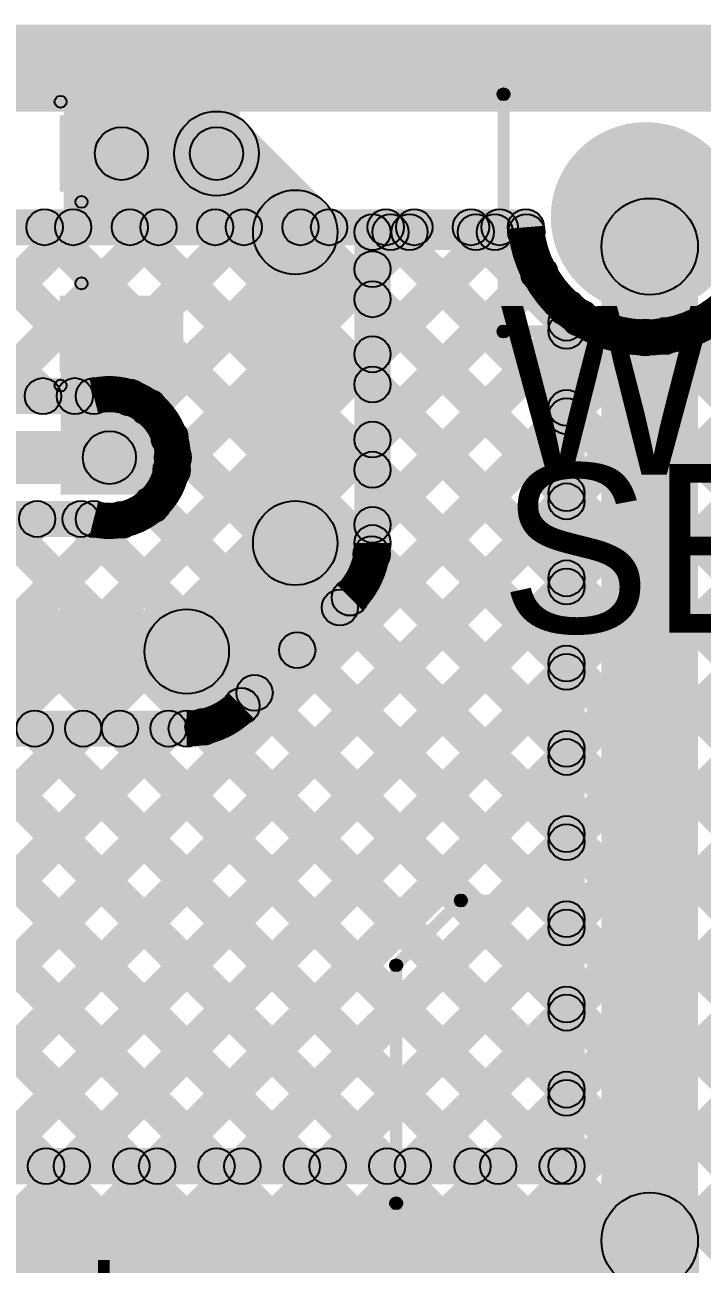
# Model space of a CAD drawing. Header units: millimetres. Extents: x 0 to 210, y 0 to 213.
# Drawn here: x 0.302 to 0.583, y 2.771 to 3.285 of the extents above; entities that cross this region are included whole.
import ezdxf

# ---------------------------------------------------------------- set-up
doc = ezdxf.new("R2010")
doc.units = ezdxf.units.MM
doc.header["$MEASUREMENT"] = 0
for name, color, linetype in [('BottomLayer', 5, 'Continuous'), ('BottomSolder', 6, 'Continuous'), ('PadHoleLayer', 156, 'Continuous'), ('TopLayer', 1, 'Continuous'), ('TopOverlay', 2, 'Continuous'), ('TopPaste', 8, 'Continuous'), ('TopSolder', 216, 'Continuous'), ('ViaHoleLayer', 16, 'Continuous')]:
    doc.layers.add(name, color=color, linetype=linetype)

# ---------------------------------------------------------------- blocks, each defined once
blk = doc.blocks.new('HDR_F_1X4_19')
at = {"layer": 'BottomLayer'}
blk.add_hatch(color=5, dxfattribs=at).paths.add_polyline_path([(-0.03643, 0.03343), (0.03443, 0.03343), (0.03443, -0.03743), (-0.03643, -0.03743)])
h = blk.add_hatch(color=5, dxfattribs=at)
edge = h.paths.add_edge_path()
edge.add_arc((0.099, -0.002), 0.03543, 0, 360)
h = blk.add_hatch(color=5, dxfattribs=at)
edge = h.paths.add_edge_path()
edge.add_arc((0.199, -0.002), 0.03543, 0, 360)
h = blk.add_hatch(color=5, dxfattribs=at)
edge = h.paths.add_edge_path()
edge.add_arc((0.299, -0.002), 0.03543, 0, 360)
at = {"layer": 'BottomSolder'}
blk.add_hatch(color=6, dxfattribs=at).paths.add_polyline_path([(-0.04043, 0.03743), (0.03843, 0.03743), (0.03843, -0.04143), (-0.04043, -0.04143)])
h = blk.add_hatch(color=6, dxfattribs=at)
edge = h.paths.add_edge_path()
edge.add_arc((0.099, -0.002), 0.03943, 0, 360)
h = blk.add_hatch(color=6, dxfattribs=at)
edge = h.paths.add_edge_path()
edge.add_arc((0.199, -0.002), 0.03943, 0, 360)
h = blk.add_hatch(color=6, dxfattribs=at)
edge = h.paths.add_edge_path()
edge.add_arc((0.299, -0.002), 0.03943, 0, 360)
at = {"layer": 'PadHoleLayer'}
h = blk.add_hatch(color=156, dxfattribs=at)
edge = h.paths.add_edge_path()
edge.add_arc((-0.001, -0.002), 0.01772, 0, 360)
h = blk.add_hatch(color=156, dxfattribs=at)
edge = h.paths.add_edge_path()
edge.add_arc((0.099, -0.002), 0.01772, 0, 360)
h = blk.add_hatch(color=156, dxfattribs=at)
edge = h.paths.add_edge_path()
edge.add_arc((0.199, -0.002), 0.01772, 0, 360)
h = blk.add_hatch(color=156, dxfattribs=at)
edge = h.paths.add_edge_path()
edge.add_arc((0.299, -0.002), 0.01772, 0, 360)
at = {"layer": 'TopLayer'}
blk.add_hatch(color=1, dxfattribs=at).paths.add_polyline_path([(-0.03643, 0.03343), (0.03443, 0.03343), (0.03443, -0.03743), (-0.03643, -0.03743)])
h = blk.add_hatch(color=1, dxfattribs=at)
edge = h.paths.add_edge_path()
edge.add_arc((0.099, -0.002), 0.03543, 0, 360)
h = blk.add_hatch(color=1, dxfattribs=at)
edge = h.paths.add_edge_path()
edge.add_arc((0.199, -0.002), 0.03543, 0, 360)
h = blk.add_hatch(color=1, dxfattribs=at)
edge = h.paths.add_edge_path()
edge.add_arc((0.299, -0.002), 0.03543, 0, 360)
at = {"layer": 'TopOverlay'}
h = blk.add_hatch(color=2, dxfattribs=at)
edge = h.paths.add_edge_path()
edge.add_arc((-0.06, 0.04543), 0.0025, 0, 360)
h = blk.add_hatch(color=2, dxfattribs=at)
edge = h.paths.add_edge_path()
edge.add_arc((-0.06, 0.04543), 0.0025, 0, 360)
for points in [[(0.358, 0.04793), (0.358, 0.04293), (-0.06, 0.04293), (-0.06, 0.04793)], [(-0.0625, 0.04543), (-0.0575, 0.04543), (-0.0575, -0.053), (-0.0625, -0.053)], [(0.3555, 0.04543), (0.3605, 0.04543), (0.3605, -0.053), (0.3555, -0.053)], [(0.358, -0.0505), (0.358, -0.0555), (-0.06, -0.0555), (-0.06, -0.0505)]]:
    blk.add_hatch(color=2, dxfattribs=at).paths.add_polyline_path(points)
h = blk.add_hatch(color=2, dxfattribs=at)
edge = h.paths.add_edge_path()
edge.add_arc((0.358, 0.04543), 0.0025, 0, 360)
h = blk.add_hatch(color=2, dxfattribs=at)
edge = h.paths.add_edge_path()
edge.add_arc((0.358, 0.04543), 0.0025, 0, 360)
h = blk.add_hatch(color=2, dxfattribs=at)
edge = h.paths.add_edge_path()
edge.add_arc((-0.06, -0.053), 0.0025, 0, 360)
h = blk.add_hatch(color=2, dxfattribs=at)
edge = h.paths.add_edge_path()
edge.add_arc((-0.06, -0.053), 0.0025, 0, 360)
h = blk.add_hatch(color=2, dxfattribs=at)
edge = h.paths.add_edge_path()
edge.add_arc((0.358, -0.053), 0.0025, 0, 360)
h = blk.add_hatch(color=2, dxfattribs=at)
edge = h.paths.add_edge_path()
edge.add_arc((0.358, -0.053), 0.0025, 0, 360)
at = {"layer": 'TopSolder'}
blk.add_hatch(color=216, dxfattribs=at).paths.add_polyline_path([(-0.04043, 0.03743), (0.03843, 0.03743), (0.03843, -0.04143), (-0.04043, -0.04143)])
h = blk.add_hatch(color=216, dxfattribs=at)
edge = h.paths.add_edge_path()
edge.add_arc((0.099, -0.002), 0.03943, 0, 360)
h = blk.add_hatch(color=216, dxfattribs=at)
edge = h.paths.add_edge_path()
edge.add_arc((0.199, -0.002), 0.03943, 0, 360)
h = blk.add_hatch(color=216, dxfattribs=at)
edge = h.paths.add_edge_path()
edge.add_arc((0.299, -0.002), 0.03943, 0, 360)
at = {"layer": 'TopOverlay'}
for centre in [(-0.06, 0.04543), (-0.06, 0.04543), (0.358, 0.04543), (0.358, 0.04543), (-0.06, -0.053), (-0.06, -0.053), (0.358, -0.053), (0.358, -0.053)]:
    blk.add_circle(centre, 0.0025, dxfattribs=at)
blk = doc.blocks.new('74437368033_66')
at = {"layer": 'TopLayer'}
blk.add_hatch(color=1, dxfattribs=at).paths.add_polyline_path([(0.1063, 0.0689), (0.26772, 0.0689), (0.26772, -0.0689), (0.1063, -0.0689)])
at = {"layer": 'TopOverlay'}
h = blk.add_hatch(color=2, dxfattribs=at)
edge = h.paths.add_edge_path()
edge.add_arc((0.20354, -0.07709), 0.0025, 0, 360)
for points in [[(0.20104, -0.07709), (0.20604, -0.07709), (0.20604, -0.17583), (0.20104, -0.17583)], [(0.20178, -0.17406), (0.20531, -0.17759), (0.17846, -0.20444), (0.17493, -0.20091)], [(0.17669, -0.20018), (0.17669, -0.20518), (-0.17669, -0.20518), (-0.17669, -0.20018)]]:
    blk.add_hatch(color=2, dxfattribs=at).paths.add_polyline_path(points)
h = blk.add_hatch(color=2, dxfattribs=at)
edge = h.paths.add_edge_path()
edge.add_arc((0.20354, -0.17583), 0.0025, 0, 360)
h = blk.add_hatch(color=2, dxfattribs=at)
edge = h.paths.add_edge_path()
edge.add_arc((0.20354, -0.17583), 0.0025, 0, 360)
h = blk.add_hatch(color=2, dxfattribs=at)
edge = h.paths.add_edge_path()
edge.add_arc((0.17669, -0.20268), 0.0025, 0, 360)
h = blk.add_hatch(color=2, dxfattribs=at)
edge = h.paths.add_edge_path()
edge.add_arc((0.17669, -0.20268), 0.0025, 0, 360)
at = {"layer": 'TopPaste'}
blk.add_hatch(color=8, dxfattribs=at).paths.add_polyline_path([(0.1063, 0.0689), (0.26772, 0.0689), (0.26772, -0.0689), (0.1063, -0.0689)])
at = {"layer": 'TopSolder'}
blk.add_hatch(color=216, dxfattribs=at).paths.add_polyline_path([(0.1023, 0.0729), (0.27172, 0.0729), (0.27172, -0.0729), (0.1023, -0.0729)])
at = {"layer": 'TopOverlay'}
for centre in [(0.20354, -0.07709), (0.20354, -0.17583), (0.20354, -0.17583), (0.17669, -0.20268), (0.17669, -0.20268)]:
    blk.add_circle(centre, 0.0025, dxfattribs=at)
blk = doc.blocks.new('SOT_23_5_99')
at = {"layer": 'TopLayer'}
for points in [[(0.02953, 0.04921), (0.07283, 0.04921), (0.07283, 0.02559), (0.02953, 0.02559)], [(0.02953, -0.02559), (0.07283, -0.02559), (0.07283, -0.04921), (0.02953, -0.04921)]]:
    blk.add_hatch(color=1, dxfattribs=at).paths.add_polyline_path(points)
at = {"layer": 'TopOverlay'}
for points in [[(-0.02945, 0.0564), (-0.02945, 0.0614), (0.02598, 0.0614), (0.02598, 0.0564)], [(0.03715, -0.01646), (0.03215, -0.01646), (0.03215, 0.01732), (0.03715, 0.01732)], [(-0.02945, -0.0614), (-0.02945, -0.0564), (0.02598, -0.0564), (0.02598, -0.0614)]]:
    blk.add_hatch(color=2, dxfattribs=at).paths.add_polyline_path(points)
h = blk.add_hatch(color=2, dxfattribs=at)
edge = h.paths.add_edge_path()
edge.add_arc((0.02598, 0.0589), 0.0025, 0, 360)
h = blk.add_hatch(color=2, dxfattribs=at)
edge = h.paths.add_edge_path()
edge.add_arc((0.03465, 0.01732), 0.0025, 0, 360)
h = blk.add_hatch(color=2, dxfattribs=at)
edge = h.paths.add_edge_path()
edge.add_arc((0.03465, -0.01646), 0.0025, 0, 360)
h = blk.add_hatch(color=2, dxfattribs=at)
edge = h.paths.add_edge_path()
edge.add_arc((0.02598, -0.0589), 0.0025, 0, 360)
at = {"layer": 'TopPaste'}
for points in [[(0.02953, 0.04921), (0.07283, 0.04921), (0.07283, 0.02559), (0.02953, 0.02559)], [(0.02953, -0.02559), (0.07283, -0.02559), (0.07283, -0.04921), (0.02953, -0.04921)]]:
    blk.add_hatch(color=8, dxfattribs=at).paths.add_polyline_path(points)
at = {"layer": 'TopSolder'}
for points in [[(0.02553, 0.05321), (0.07683, 0.05321), (0.07683, 0.02159), (0.02553, 0.02159)], [(0.02553, -0.02159), (0.07683, -0.02159), (0.07683, -0.05321), (0.02553, -0.05321)]]:
    blk.add_hatch(color=216, dxfattribs=at).paths.add_polyline_path(points)
at = {"layer": 'TopOverlay'}
for centre in [(0.02598, 0.0589), (0.03465, 0.01732), (0.03465, -0.01646), (0.02598, -0.0589)]:
    blk.add_circle(centre, 0.0025, dxfattribs=at)

msp = doc.modelspace()

# ---------------------------------------------------------------- hatches: boundary and pattern name
at = {"layer": 'BottomLayer'}
for points in [[(-0.093, 3.249), (2.609, 3.249), (2.609, 3.285), (-0.093, 3.285)], [(0.12036, 3.1935), (0.12036, 3.2085), (0.50967, 3.2085), (0.50967, 3.1935)], [(0.1888, 2.88042), (0.1782, 2.89102), (0.49348, 3.2063), (0.50408, 3.1957)], [(0.23412, 3.1957), (0.24473, 3.2063), (0.31477, 3.13627), (0.30416, 3.12566)], [(0.25727, 3.12566), (0.24666, 3.13627), (0.3167, 3.2063), (0.32731, 3.1957)], [(0.26948, 3.1957), (0.28009, 3.2063), (0.35068, 3.13571), (0.34007, 3.1251)], [(0.29263, 3.12566), (0.28202, 3.13627), (0.35206, 3.2063), (0.36266, 3.1957)], [(0.30484, 3.1957), (0.31544, 3.2063), (0.73765, 2.78409), (0.72705, 2.77349)], [(0.32798, 3.12566), (0.31738, 3.13627), (0.38741, 3.2063), (0.39802, 3.1957)], [(0.34019, 3.1957), (0.3508, 3.2063), (0.73765, 2.81945), (0.72705, 2.80884)], [(0.35854, 3.12087), (0.34793, 3.13147), (0.42277, 3.2063), (0.43337, 3.1957)], [(0.36812, 3.09509), (0.35751, 3.1057), (0.45812, 3.2063), (0.46873, 3.1957)], [(0.37555, 3.1957), (0.38615, 3.2063), (0.73765, 2.8548), (0.72705, 2.8442)], [(0.4109, 3.1957), (0.42151, 3.2063), (0.73765, 2.89016), (0.72705, 2.87955)], [(0.44626, 3.1957), (0.45686, 3.2063), (0.73765, 2.92551), (0.72705, 2.91491)], [(0.48161, 3.1957), (0.49222, 3.2063), (0.73765, 2.96087), (0.72705, 2.95026)], [(0.1888, 2.84506), (0.1782, 2.85567), (0.50987, 3.18735), (0.52048, 3.17674)], [(0.1888, 2.739), (0.1782, 2.7496), (0.60993, 3.18134), (0.62054, 3.17073)], [(0.1888, 2.63293), (0.1782, 2.64354), (0.71461, 3.17995), (0.72522, 3.16935)], [(0.1888, 2.80971), (0.1782, 2.82031), (0.52666, 3.16878), (0.53727, 3.15817)], [(0.1888, 2.70364), (0.1782, 2.71425), (0.62825, 3.1643), (0.63886, 3.1537)], [(0.1888, 2.77435), (0.1782, 2.78496), (0.55379, 3.16055), (0.5644, 3.14995)], [(0.1888, 2.66829), (0.1782, 2.67889), (0.65693, 3.15763), (0.66754, 3.14702)], [(0.56208, 3.15058), (0.57269, 3.16119), (0.73765, 2.99622), (0.72705, 2.98562)], [(0.1888, 2.59757), (0.1782, 2.60818), (0.72705, 3.15703), (0.73765, 3.14643)], [(0.14052, 3.12347), (0.14052, 3.13847), (0.33052, 3.13847), (0.33052, 3.12347)], [(0.1888, 2.56222), (0.1782, 2.57283), (0.72705, 3.12168), (0.73765, 3.11107)], [(0.14052, 3.09447), (0.14052, 3.11647), (0.337, 3.11647), (0.337, 3.09447)], [(0.35664, 3.10854), (0.36725, 3.11914), (0.73765, 2.74874), (0.72705, 2.73813)], [(0.34925, 3.08057), (0.35986, 3.09117), (0.73765, 2.71338), (0.72705, 2.70277)], [(0.17722, 3.07247), (0.17722, 3.08747), (0.33052, 3.08747), (0.33052, 3.07247)], [(0.1888, 2.52686), (0.1782, 2.53747), (0.72705, 3.08632), (0.73765, 3.07571)], [(0.1888, 2.95113), (0.1782, 2.96173), (0.30173, 3.08527), (0.31234, 3.07466)], [(0.17838, 3.07466), (0.18899, 3.08527), (0.73765, 2.5366), (0.72705, 2.526)], [(0.21374, 3.07466), (0.22434, 3.08527), (0.73765, 2.57196), (0.72705, 2.56135)], [(0.24909, 3.07466), (0.2597, 3.08527), (0.73765, 2.60732), (0.72705, 2.59671)], [(0.28445, 3.07466), (0.29506, 3.08527), (0.73765, 2.64267), (0.72705, 2.63206)], [(0.3198, 3.07466), (0.33041, 3.08527), (0.73765, 2.67803), (0.72705, 2.66742)], [(0.1888, 2.91577), (0.1782, 2.92638), (0.33677, 3.08495), (0.34738, 3.07434)], [(0.1888, 2.49151), (0.1782, 2.50212), (0.72705, 3.05097), (0.73765, 3.04036)], [(0.1782, 3.03949), (0.1888, 3.0501), (0.73765, 2.50125), (0.72705, 2.49064)], [(0.1888, 2.45615), (0.1782, 2.46676), (0.72705, 3.01561), (0.73765, 3.005)], [(0.1782, 3.00414), (0.1888, 3.01474), (0.73766, 2.46589), (0.72705, 2.45529)], [(0.1888, 2.4208), (0.1782, 2.43141), (0.72705, 2.98026), (0.73765, 2.96965)], [(0.1782, 2.96878), (0.1888, 2.97939), (0.80339, 2.3648), (0.79278, 2.3542)], [(0.1888, 2.38544), (0.1782, 2.39605), (0.72705, 2.9449), (0.73765, 2.93429)], [(0.1782, 2.93343), (0.1888, 2.94403), (0.76803, 2.3648), (0.75743, 2.3542)], [(0.1782, 2.89807), (0.1888, 2.90868), (0.73268, 2.3648), (0.72207, 2.3542)]]:
    msp.add_hatch(color=5, dxfattribs=at).paths.add_polyline_path(points)
h = msp.add_hatch(color=5, dxfattribs=at)
edge = h.paths.add_edge_path()
edge.add_arc((0.31014, 3.201), 0.0075, 0, 360)
h = msp.add_hatch(color=5, dxfattribs=at)
edge = h.paths.add_edge_path()
edge.add_arc((0.322, 3.201), 0.0075, 0, 360)
h = msp.add_hatch(color=5, dxfattribs=at)
edge = h.paths.add_edge_path()
edge.add_arc((0.34549, 3.201), 0.0075, 0, 360)
h = msp.add_hatch(color=5, dxfattribs=at)
edge = h.paths.add_edge_path()
edge.add_arc((0.35736, 3.201), 0.0075, 0, 360)
h = msp.add_hatch(color=5, dxfattribs=at)
edge = h.paths.add_edge_path()
edge.add_arc((0.38085, 3.201), 0.0075, 0, 360)
h = msp.add_hatch(color=5, dxfattribs=at)
edge = h.paths.add_edge_path()
edge.add_arc((0.39271, 3.201), 0.0075, 0, 360)
h = msp.add_hatch(color=5, dxfattribs=at)
edge = h.paths.add_edge_path()
edge.add_arc((0.4162, 3.201), 0.0075, 0, 360)
h = msp.add_hatch(color=5, dxfattribs=at)
edge = h.paths.add_edge_path()
edge.add_arc((0.42807, 3.201), 0.0075, 0, 360)
h = msp.add_hatch(color=5, dxfattribs=at)
edge = h.paths.add_edge_path()
edge.add_arc((0.45156, 3.201), 0.0075, 0, 360)
h = msp.add_hatch(color=5, dxfattribs=at)
edge = h.paths.add_edge_path()
edge.add_arc((0.46342, 3.201), 0.0075, 0, 360)
h = msp.add_hatch(color=5, dxfattribs=at)
edge = h.paths.add_edge_path()
edge.add_arc((0.48691, 3.201), 0.0075, 0, 360)
h = msp.add_hatch(color=5, dxfattribs=at)
edge = h.paths.add_edge_path()
edge.add_arc((0.49878, 3.201), 0.0075, 0, 360)
h = msp.add_hatch(color=5, dxfattribs=at)
edge = h.paths.add_edge_path()
edge.add_arc((0.50967, 3.201), 0.0075, 0, 360)
h = msp.add_hatch(color=5, dxfattribs=at)
edge = h.paths.add_edge_path()
edge.add_arc((0.50967, 3.201), 0.0075, 0, 360)
h = msp.add_hatch(color=5, dxfattribs=at)
edge = h.paths.add_edge_path()
edge.add_arc((0.51518, 3.18204), 0.0075, 0, 360)
h = msp.add_hatch(color=5, dxfattribs=at)
edge = h.paths.add_edge_path()
edge.add_arc((0.53197, 3.16348), 0.0075, 0, 360)
h = msp.add_hatch(color=5, dxfattribs=at)
edge = h.paths.add_edge_path()
edge.add_arc((0.55909, 3.15525), 0.0075, 0, 360)
h = msp.add_hatch(color=5, dxfattribs=at)
edge = h.paths.add_edge_path()
edge.add_arc((0.56738, 3.15589), 0.0075, 0, 360)
h = msp.add_hatch(color=5, dxfattribs=at)
edge = h.paths.add_edge_path()
edge.add_arc((0.30946, 3.13097), 0.0075, 0, 360)
h = msp.add_hatch(color=5, dxfattribs=at)
edge = h.paths.add_edge_path()
edge.add_arc((0.32268, 3.13097), 0.0075, 0, 360)
h = msp.add_hatch(color=5, dxfattribs=at)
edge = h.paths.add_edge_path()
edge.add_arc((0.33052, 3.13097), 0.0075, 0, 360)
h = msp.add_hatch(color=5, dxfattribs=at)
edge = h.paths.add_edge_path()
edge.add_arc((0.33052, 3.13097), 0.0075, 0, 360)
h = msp.add_hatch(color=5, dxfattribs=at)
edge = h.paths.add_edge_path()
edge.add_arc((0.34538, 3.13041), 0.0075, 0, 360)
h = msp.add_hatch(color=5, dxfattribs=at)
edge = h.paths.add_edge_path()
edge.add_arc((0.35324, 3.12617), 0.0075, 0, 360)
h = msp.add_hatch(color=5, dxfattribs=at)
edge = h.paths.add_edge_path()
edge.add_arc((0.36194, 3.11384), 0.0075, 0, 360)
h = msp.add_hatch(color=5, dxfattribs=at)
edge = h.paths.add_edge_path()
edge.add_arc((0.337, 3.10547), 0.01181, 0, 360)
h = msp.add_hatch(color=5, dxfattribs=at)
edge = h.paths.add_edge_path()
edge.add_arc((0.337, 3.10547), 0.011, 0, 360)
h = msp.add_hatch(color=5, dxfattribs=at)
edge = h.paths.add_edge_path()
edge.add_arc((0.36331, 3.10547), 0.0075, 0, 360)
h = msp.add_hatch(color=5, dxfattribs=at)
edge = h.paths.add_edge_path()
edge.add_arc((0.36331, 3.10547), 0.0075, 0, 360)
h = msp.add_hatch(color=5, dxfattribs=at)
edge = h.paths.add_edge_path()
edge.add_arc((0.36282, 3.10039), 0.0075, 0, 360)
h = msp.add_hatch(color=5, dxfattribs=at)
edge = h.paths.add_edge_path()
edge.add_arc((0.35456, 3.08587), 0.0075, 0, 360)
h = msp.add_hatch(color=5, dxfattribs=at)
edge = h.paths.add_edge_path()
edge.add_arc((0.30703, 3.07997), 0.0075, 0, 360)
h = msp.add_hatch(color=5, dxfattribs=at)
edge = h.paths.add_edge_path()
edge.add_arc((0.32511, 3.07997), 0.0075, 0, 360)
h = msp.add_hatch(color=5, dxfattribs=at)
edge = h.paths.add_edge_path()
edge.add_arc((0.33052, 3.07997), 0.0075, 0, 360)
h = msp.add_hatch(color=5, dxfattribs=at)
edge = h.paths.add_edge_path()
edge.add_arc((0.33052, 3.07997), 0.0075, 0, 360)
h = msp.add_hatch(color=5, dxfattribs=at)
edge = h.paths.add_edge_path()
edge.add_arc((0.34207, 3.07965), 0.0075, 0, 360)
at = {"layer": 'TopLayer'}
for points in [[(0.318, 3.206), (0.391, 3.206), (0.391, 3.254), (0.318, 3.254)], [(0.34197, 3.22059), (0.34197, 3.24259), (0.38141, 3.24259), (0.38141, 3.22059)], [(0.36904, 3.21921), (0.39379, 3.24396), (0.42645, 3.2113), (0.4017, 3.18655)], [(0.45137, 3.14299), (0.44077, 3.1536), (0.49148, 3.2043), (0.50208, 3.1937)], [(0.45137, 3.17834), (0.44077, 3.18895), (0.45612, 3.2043), (0.46673, 3.1937)], [(0.44607, 3.1915), (0.44607, 3.2065), (0.50988, 3.2065), (0.50988, 3.1915)], [(0.44826, 3.1937), (0.45886, 3.2043), (0.5318, 3.13136), (0.5212, 3.12076)], [(0.48361, 3.1937), (0.49422, 3.2043), (0.5318, 3.16672), (0.5212, 3.15611)], [(0.43157, 3.07), (0.39657, 3.07), (0.39657, 3.19893), (0.43157, 3.19893)], [(0.45357, 3.07), (0.43857, 3.07), (0.43857, 3.19893), (0.45357, 3.19893)], [(0.581, 2.78054), (0.541, 2.78054), (0.541, 3.193), (0.581, 3.193)], [(0.45137, 3.10763), (0.44077, 3.11824), (0.50987, 3.18735), (0.52048, 3.17674)], [(0.44077, 3.16583), (0.45137, 3.17644), (0.5318, 3.09601), (0.5212, 3.0854)], [(0.31677, 3.09), (0.36359, 3.09), (0.36359, 3.172), (0.31677, 3.172)], [(0.534, 2.8115), (0.519, 2.8115), (0.519, 3.16764), (0.534, 3.16764)], [(0.45137, 3.07228), (0.44077, 3.08288), (0.5212, 3.16331), (0.5318, 3.15271)], [(0.44077, 3.13047), (0.45137, 3.14108), (0.5318, 3.06065), (0.5212, 3.05005)], [(0.15078, 2.73632), (0.14017, 2.74693), (0.5212, 3.12796), (0.5318, 3.11735)], [(0.44077, 3.09512), (0.45137, 3.10573), (0.5318, 3.0253), (0.5212, 3.01469)], [(0.256, 2.8062), (0.2454, 2.8168), (0.5212, 3.0926), (0.5318, 3.082)], [(0.38145, 3.01263), (0.3567, 3.03737), (0.4017, 3.08237), (0.42645, 3.05763)], [(0.44044, 3.0601), (0.45104, 3.0707), (0.5318, 2.98994), (0.5212, 2.97934)], [(0.29136, 2.8062), (0.28075, 2.8168), (0.5212, 3.05725), (0.5318, 3.04664)], [(0.39703, 2.9971), (0.38642, 3.0077), (0.43137, 3.05265), (0.44197, 3.04204)], [(0.42725, 3.03793), (0.43786, 3.04853), (0.5318, 2.95459), (0.5212, 2.94398)], [(-0.0238, 3.0075), (-0.0238, 3.0425), (0.36907, 3.0425), (0.36907, 3.0075)], [(0.40957, 3.02025), (0.42018, 3.03085), (0.5318, 2.91923), (0.5212, 2.90862)], [(0.32671, 2.8062), (0.31611, 2.8168), (0.5212, 3.02189), (0.5318, 3.01129)], [(0.3919, 3.00257), (0.4025, 3.01318), (0.5318, 2.88388), (0.5212, 2.87327)], [(0.02894, 2.9855), (0.02894, 3.0005), (0.36907, 3.0005), (0.36907, 2.9855)], [(0.12393, 2.9877), (0.13453, 2.9983), (0.31603, 2.8168), (0.30543, 2.8062)], [(0.1499, 2.80616), (0.13929, 2.81676), (0.32083, 2.9983), (0.33144, 2.9877)], [(0.15078, 2.77168), (0.14017, 2.78229), (0.35619, 2.9983), (0.36679, 2.9877)], [(0.15928, 2.9877), (0.16989, 2.9983), (0.35139, 2.8168), (0.34078, 2.8062)], [(0.19464, 2.9877), (0.20524, 2.9983), (0.38674, 2.8168), (0.37614, 2.8062)], [(0.22999, 2.9877), (0.2406, 2.9983), (0.4221, 2.8168), (0.41149, 2.8062)], [(0.26535, 2.9877), (0.27595, 2.9983), (0.45745, 2.8168), (0.44685, 2.8062)], [(0.3007, 2.9877), (0.31131, 2.9983), (0.49281, 2.8168), (0.4822, 2.8062)], [(0.33606, 2.9877), (0.34667, 2.9983), (0.52817, 2.8168), (0.51756, 2.8062)], [(0.37066, 2.98845), (0.38127, 2.99905), (0.5318, 2.84852), (0.5212, 2.83791)], [(0.36207, 2.8062), (0.35146, 2.8168), (0.5212, 2.98654), (0.5318, 2.97593)], [(0.39743, 2.8062), (0.38682, 2.8168), (0.5212, 2.95118), (0.5318, 2.94057)], [(0.43278, 2.8062), (0.42217, 2.8168), (0.5212, 2.91583), (0.5318, 2.90522)], [(0.46814, 2.8062), (0.45753, 2.8168), (0.5212, 2.88047), (0.5318, 2.86986)], [(0.50349, 2.8062), (0.49288, 2.8168), (0.5212, 2.84512), (0.5318, 2.83451)], [(0.2265, 2.804), (0.2265, 2.819), (0.5265, 2.819), (0.5265, 2.804)], [(0.241, 2.643), (0.58143, 2.643), (0.58143, 2.797), (0.241, 2.797)]]:
    msp.add_hatch(color=1, dxfattribs=at).paths.add_polyline_path(points)
h = msp.add_hatch(color=1, dxfattribs=at)
edge = h.paths.add_edge_path()
edge.add_arc((0.38141, 3.23159), 0.0175, 0, 360)
h = msp.add_hatch(color=1, dxfattribs=at)
edge = h.paths.add_edge_path()
edge.add_arc((0.34197, 3.23159), 0.011, 0, 360)
h = msp.add_hatch(color=1, dxfattribs=at)
edge = h.paths.add_edge_path()
edge.add_arc((0.38141, 3.23159), 0.011, 0, 360)
h = msp.add_hatch(color=1, dxfattribs=at)
edge = h.paths.add_edge_path()
edge.add_arc((0.41407, 3.19893), 0.0175, 0, 360)
h = msp.add_hatch(color=1, dxfattribs=at)
edge = h.paths.add_edge_path()
edge.add_arc((0.41407, 3.19893), 0.0175, 0, 360)
h = msp.add_hatch(color=1, dxfattribs=at)
edge = h.paths.add_edge_path()
edge.add_arc((0.561, 3.193), 0.02, 0, 360)
h = msp.add_hatch(color=1, dxfattribs=at)
edge = h.paths.add_edge_path()
edge.add_arc((0.44607, 3.199), 0.0075, 0, 360)
h = msp.add_hatch(color=1, dxfattribs=at)
edge = h.paths.add_edge_path()
edge.add_arc((0.44607, 3.19893), 0.0075, 0, 360)
h = msp.add_hatch(color=1, dxfattribs=at)
edge = h.paths.add_edge_path()
edge.add_arc((0.45356, 3.199), 0.0075, 0, 360)
h = msp.add_hatch(color=1, dxfattribs=at)
edge = h.paths.add_edge_path()
edge.add_arc((0.46142, 3.199), 0.0075, 0, 360)
h = msp.add_hatch(color=1, dxfattribs=at)
edge = h.paths.add_edge_path()
edge.add_arc((0.48891, 3.199), 0.0075, 0, 360)
h = msp.add_hatch(color=1, dxfattribs=at)
edge = h.paths.add_edge_path()
edge.add_arc((0.49678, 3.199), 0.0075, 0, 360)
h = msp.add_hatch(color=1, dxfattribs=at)
edge = h.paths.add_edge_path()
edge.add_arc((0.50988, 3.199), 0.0075, 0, 360)
h = msp.add_hatch(color=1, dxfattribs=at)
edge = h.paths.add_edge_path()
edge.add_arc((0.50988, 3.199), 0.0075, 0, 360)
h = msp.add_hatch(color=1, dxfattribs=at)
edge = h.paths.add_edge_path()
edge.add_arc((0.44607, 3.18365), 0.0075, 0, 360)
h = msp.add_hatch(color=1, dxfattribs=at)
edge = h.paths.add_edge_path()
edge.add_arc((0.51518, 3.18204), 0.0075, 0, 360)
h = msp.add_hatch(color=1, dxfattribs=at)
edge = h.paths.add_edge_path()
edge.add_arc((0.44607, 3.17113), 0.0075, 0, 360)
h = msp.add_hatch(color=1, dxfattribs=at)
edge = h.paths.add_edge_path()
edge.add_arc((0.5265, 3.16764), 0.0075, 0, 360)
h = msp.add_hatch(color=1, dxfattribs=at)
edge = h.paths.add_edge_path()
edge.add_arc((0.5265, 3.16764), 0.0075, 0, 360)
h = msp.add_hatch(color=1, dxfattribs=at)
edge = h.paths.add_edge_path()
edge.add_arc((0.5265, 3.16142), 0.0075, 0, 360)
h = msp.add_hatch(color=1, dxfattribs=at)
edge = h.paths.add_edge_path()
edge.add_arc((0.5265, 3.15801), 0.0075, 0, 360)
h = msp.add_hatch(color=1, dxfattribs=at)
edge = h.paths.add_edge_path()
edge.add_arc((0.44607, 3.14829), 0.0075, 0, 360)
h = msp.add_hatch(color=1, dxfattribs=at)
edge = h.paths.add_edge_path()
edge.add_arc((0.44607, 3.13578), 0.0075, 0, 360)
h = msp.add_hatch(color=1, dxfattribs=at)
edge = h.paths.add_edge_path()
edge.add_arc((0.5265, 3.12606), 0.0075, 0, 360)
h = msp.add_hatch(color=1, dxfattribs=at)
edge = h.paths.add_edge_path()
edge.add_arc((0.5265, 3.12265), 0.0075, 0, 360)
h = msp.add_hatch(color=1, dxfattribs=at)
edge = h.paths.add_edge_path()
edge.add_arc((0.337, 3.10547), 0.01181, 0, 360)
h = msp.add_hatch(color=1, dxfattribs=at)
edge = h.paths.add_edge_path()
edge.add_arc((0.44607, 3.11294), 0.0075, 0, 360)
h = msp.add_hatch(color=1, dxfattribs=at)
edge = h.paths.add_edge_path()
edge.add_arc((0.44607, 3.10042), 0.0075, 0, 360)
h = msp.add_hatch(color=1, dxfattribs=at)
edge = h.paths.add_edge_path()
edge.add_arc((0.5265, 3.0907), 0.0075, 0, 360)
h = msp.add_hatch(color=1, dxfattribs=at)
edge = h.paths.add_edge_path()
edge.add_arc((0.5265, 3.0873), 0.0075, 0, 360)
h = msp.add_hatch(color=1, dxfattribs=at)
edge = h.paths.add_edge_path()
edge.add_arc((0.41407, 3.07), 0.0175, 0, 360)
h = msp.add_hatch(color=1, dxfattribs=at)
edge = h.paths.add_edge_path()
edge.add_arc((0.41407, 3.07), 0.0175, 0, 360)
h = msp.add_hatch(color=1, dxfattribs=at)
edge = h.paths.add_edge_path()
edge.add_arc((0.44607, 3.07758), 0.0075, 0, 360)
h = msp.add_hatch(color=1, dxfattribs=at)
edge = h.paths.add_edge_path()
edge.add_arc((0.44607, 3.07), 0.0075, 0, 360)
h = msp.add_hatch(color=1, dxfattribs=at)
edge = h.paths.add_edge_path()
edge.add_arc((0.44607, 3.07), 0.0075, 0, 360)
h = msp.add_hatch(color=1, dxfattribs=at)
edge = h.paths.add_edge_path()
edge.add_arc((0.44607, 3.07), 0.0075, 0, 360)
h = msp.add_hatch(color=1, dxfattribs=at)
edge = h.paths.add_edge_path()
edge.add_arc((0.44574, 3.0654), 0.0075, 0, 360)
h = msp.add_hatch(color=1, dxfattribs=at)
edge = h.paths.add_edge_path()
edge.add_arc((0.5265, 3.05535), 0.0075, 0, 360)
h = msp.add_hatch(color=1, dxfattribs=at)
edge = h.paths.add_edge_path()
edge.add_arc((0.43667, 3.04734), 0.0075, 0, 360)
h = msp.add_hatch(color=1, dxfattribs=at)
edge = h.paths.add_edge_path()
edge.add_arc((0.43667, 3.04734), 0.0075, 0, 360)
h = msp.add_hatch(color=1, dxfattribs=at)
edge = h.paths.add_edge_path()
edge.add_arc((0.4367, 3.04737), 0.0075, 0, 360)
h = msp.add_hatch(color=1, dxfattribs=at)
edge = h.paths.add_edge_path()
edge.add_arc((0.5265, 3.05194), 0.0075, 0, 360)
h = msp.add_hatch(color=1, dxfattribs=at)
edge = h.paths.add_edge_path()
edge.add_arc((0.43255, 3.04323), 0.0075, 0, 360)
h = msp.add_hatch(color=1, dxfattribs=at)
edge = h.paths.add_edge_path()
edge.add_arc((0.36907, 3.025), 0.0175, 0, 360)
h = msp.add_hatch(color=1, dxfattribs=at)
edge = h.paths.add_edge_path()
edge.add_arc((0.36907, 3.025), 0.0175, 0, 360)
h = msp.add_hatch(color=1, dxfattribs=at)
edge = h.paths.add_edge_path()
edge.add_arc((0.41488, 3.02555), 0.0075, 0, 360)
h = msp.add_hatch(color=1, dxfattribs=at)
edge = h.paths.add_edge_path()
edge.add_arc((0.5265, 3.01999), 0.0075, 0, 360)
h = msp.add_hatch(color=1, dxfattribs=at)
edge = h.paths.add_edge_path()
edge.add_arc((0.5265, 3.01659), 0.0075, 0, 360)
h = msp.add_hatch(color=1, dxfattribs=at)
edge = h.paths.add_edge_path()
edge.add_arc((0.3972, 3.00787), 0.0075, 0, 360)
h = msp.add_hatch(color=1, dxfattribs=at)
edge = h.paths.add_edge_path()
edge.add_arc((0.3917, 3.00237), 0.0075, 0, 360)
h = msp.add_hatch(color=1, dxfattribs=at)
edge = h.paths.add_edge_path()
edge.add_arc((0.39173, 3.0024), 0.0075, 0, 360)
h = msp.add_hatch(color=1, dxfattribs=at)
edge = h.paths.add_edge_path()
edge.add_arc((0.39173, 3.0024), 0.0075, 0, 360)
h = msp.add_hatch(color=1, dxfattribs=at)
edge = h.paths.add_edge_path()
edge.add_arc((0.30601, 2.993), 0.0075, 0, 360)
h = msp.add_hatch(color=1, dxfattribs=at)
edge = h.paths.add_edge_path()
edge.add_arc((0.32613, 2.993), 0.0075, 0, 360)
h = msp.add_hatch(color=1, dxfattribs=at)
edge = h.paths.add_edge_path()
edge.add_arc((0.34136, 2.993), 0.0075, 0, 360)
h = msp.add_hatch(color=1, dxfattribs=at)
edge = h.paths.add_edge_path()
edge.add_arc((0.36149, 2.993), 0.0075, 0, 360)
h = msp.add_hatch(color=1, dxfattribs=at)
edge = h.paths.add_edge_path()
edge.add_arc((0.36907, 2.993), 0.0075, 0, 360)
h = msp.add_hatch(color=1, dxfattribs=at)
edge = h.paths.add_edge_path()
edge.add_arc((0.36907, 2.993), 0.0075, 0, 360)
h = msp.add_hatch(color=1, dxfattribs=at)
edge = h.paths.add_edge_path()
edge.add_arc((0.36907, 2.993), 0.0075, 0, 360)
h = msp.add_hatch(color=1, dxfattribs=at)
edge = h.paths.add_edge_path()
edge.add_arc((0.37597, 2.99375), 0.0075, 0, 360)
h = msp.add_hatch(color=1, dxfattribs=at)
edge = h.paths.add_edge_path()
edge.add_arc((0.5265, 2.98464), 0.0075, 0, 360)
h = msp.add_hatch(color=1, dxfattribs=at)
edge = h.paths.add_edge_path()
edge.add_arc((0.5265, 2.98123), 0.0075, 0, 360)
h = msp.add_hatch(color=1, dxfattribs=at)
edge = h.paths.add_edge_path()
edge.add_arc((0.5265, 2.94928), 0.0075, 0, 360)
h = msp.add_hatch(color=1, dxfattribs=at)
edge = h.paths.add_edge_path()
edge.add_arc((0.5265, 2.94588), 0.0075, 0, 360)
h = msp.add_hatch(color=1, dxfattribs=at)
edge = h.paths.add_edge_path()
edge.add_arc((0.5265, 2.91393), 0.0075, 0, 360)
h = msp.add_hatch(color=1, dxfattribs=at)
edge = h.paths.add_edge_path()
edge.add_arc((0.5265, 2.91052), 0.0075, 0, 360)
h = msp.add_hatch(color=1, dxfattribs=at)
edge = h.paths.add_edge_path()
edge.add_arc((0.5265, 2.87857), 0.0075, 0, 360)
h = msp.add_hatch(color=1, dxfattribs=at)
edge = h.paths.add_edge_path()
edge.add_arc((0.5265, 2.87517), 0.0075, 0, 360)
h = msp.add_hatch(color=1, dxfattribs=at)
edge = h.paths.add_edge_path()
edge.add_arc((0.5265, 2.84322), 0.0075, 0, 360)
h = msp.add_hatch(color=1, dxfattribs=at)
edge = h.paths.add_edge_path()
edge.add_arc((0.5265, 2.83981), 0.0075, 0, 360)
h = msp.add_hatch(color=1, dxfattribs=at)
edge = h.paths.add_edge_path()
edge.add_arc((0.31073, 2.8115), 0.0075, 0, 360)
h = msp.add_hatch(color=1, dxfattribs=at)
edge = h.paths.add_edge_path()
edge.add_arc((0.32141, 2.8115), 0.0075, 0, 360)
h = msp.add_hatch(color=1, dxfattribs=at)
edge = h.paths.add_edge_path()
edge.add_arc((0.34609, 2.8115), 0.0075, 0, 360)
h = msp.add_hatch(color=1, dxfattribs=at)
edge = h.paths.add_edge_path()
edge.add_arc((0.35677, 2.8115), 0.0075, 0, 360)
h = msp.add_hatch(color=1, dxfattribs=at)
edge = h.paths.add_edge_path()
edge.add_arc((0.38144, 2.8115), 0.0075, 0, 360)
h = msp.add_hatch(color=1, dxfattribs=at)
edge = h.paths.add_edge_path()
edge.add_arc((0.39212, 2.8115), 0.0075, 0, 360)
h = msp.add_hatch(color=1, dxfattribs=at)
edge = h.paths.add_edge_path()
edge.add_arc((0.4168, 2.8115), 0.0075, 0, 360)
h = msp.add_hatch(color=1, dxfattribs=at)
edge = h.paths.add_edge_path()
edge.add_arc((0.42748, 2.8115), 0.0075, 0, 360)
h = msp.add_hatch(color=1, dxfattribs=at)
edge = h.paths.add_edge_path()
edge.add_arc((0.45215, 2.8115), 0.0075, 0, 360)
h = msp.add_hatch(color=1, dxfattribs=at)
edge = h.paths.add_edge_path()
edge.add_arc((0.46283, 2.8115), 0.0075, 0, 360)
h = msp.add_hatch(color=1, dxfattribs=at)
edge = h.paths.add_edge_path()
edge.add_arc((0.48751, 2.8115), 0.0075, 0, 360)
h = msp.add_hatch(color=1, dxfattribs=at)
edge = h.paths.add_edge_path()
edge.add_arc((0.49819, 2.8115), 0.0075, 0, 360)
h = msp.add_hatch(color=1, dxfattribs=at)
edge = h.paths.add_edge_path()
edge.add_arc((0.52286, 2.8115), 0.0075, 0, 360)
h = msp.add_hatch(color=1, dxfattribs=at)
edge = h.paths.add_edge_path()
edge.add_arc((0.5265, 2.8115), 0.0075, 0, 360)
h = msp.add_hatch(color=1, dxfattribs=at)
edge = h.paths.add_edge_path()
edge.add_arc((0.5265, 2.8115), 0.0075, 0, 360)
h = msp.add_hatch(color=1, dxfattribs=at)
edge = h.paths.add_edge_path()
edge.add_arc((0.561, 2.78054), 0.02, 0, 360)
at = {"layer": 'ViaHoleLayer'}
h = msp.add_hatch(color=16, dxfattribs=at)
edge = h.paths.add_edge_path()
edge.add_arc((0.337, 3.10547), 0.00591, 0, 360)

# ---------------------------------------------------------------- linework, layer by layer
at = {"layer": 'BottomLayer', "const_width": 0.015}
for points in [[(0.60788, 3.19313, -0.848298), (0.50967, 3.201)], [(0.33052, 3.13097, -0.489152), (0.36331, 3.10547)], [(0.36331, 3.10547, -0.489152), (0.33052, 3.07997)]]:
    msp.add_lwpolyline(points, format="xyb", dxfattribs=at)
at = {"layer": 'BottomLayer'}
for centre, radius in [((0.31014, 3.201), 0.0075), ((0.322, 3.201), 0.0075), ((0.34549, 3.201), 0.0075), ((0.35736, 3.201), 0.0075), ((0.38085, 3.201), 0.0075), ((0.39271, 3.201), 0.0075), ((0.4162, 3.201), 0.0075), ((0.42807, 3.201), 0.0075), ((0.45156, 3.201), 0.0075), ((0.46342, 3.201), 0.0075), ((0.48691, 3.201), 0.0075), ((0.49878, 3.201), 0.0075), ((0.50967, 3.201), 0.0075), ((0.50967, 3.201), 0.0075), ((0.51518, 3.18204), 0.0075), ((0.53197, 3.16348), 0.0075), ((0.55909, 3.15525), 0.0075), ((0.56738, 3.15589), 0.0075), ((0.30946, 3.13097), 0.0075), ((0.32268, 3.13097), 0.0075), ((0.33052, 3.13097), 0.0075), ((0.33052, 3.13097), 0.0075), ((0.34538, 3.13041), 0.0075), ((0.35324, 3.12617), 0.0075), ((0.36194, 3.11384), 0.0075), ((0.337, 3.10547), 0.011), ((0.36331, 3.10547), 0.0075), ((0.36331, 3.10547), 0.0075), ((0.36282, 3.10039), 0.0075), ((0.35456, 3.08587), 0.0075), ((0.30703, 3.07997), 0.0075), ((0.32511, 3.07997), 0.0075), ((0.33052, 3.07997), 0.0075), ((0.33052, 3.07997), 0.0075), ((0.34207, 3.07965), 0.0075)]:
    msp.add_circle(centre, radius, dxfattribs=at)
at = {"layer": 'TopLayer', "const_width": 0.015}
for points in [[(0.5265, 3.16764, -0.183694), (0.50988, 3.199)], [(0.44607, 3.07, -0.199231), (0.43667, 3.04734)], [(0.44607, 3.07, -0.198912), (0.4367, 3.04737)], [(0.39173, 3.0024, -0.199231), (0.36907, 2.993)], [(0.3917, 3.00237, -0.198912), (0.36907, 2.993)]]:
    msp.add_lwpolyline(points, format="xyb", dxfattribs=at)
at = {"layer": 'TopLayer'}
for centre, radius in [((0.38141, 3.23159), 0.0175), ((0.34197, 3.23159), 0.011), ((0.38141, 3.23159), 0.011), ((0.41407, 3.19893), 0.0175), ((0.41407, 3.19893), 0.0175), ((0.561, 3.193), 0.02), ((0.44607, 3.199), 0.0075), ((0.44607, 3.19893), 0.0075), ((0.45356, 3.199), 0.0075), ((0.46142, 3.199), 0.0075), ((0.48891, 3.199), 0.0075), ((0.49678, 3.199), 0.0075), ((0.50988, 3.199), 0.0075), ((0.50988, 3.199), 0.0075), ((0.44607, 3.18365), 0.0075), ((0.51518, 3.18204), 0.0075), ((0.44607, 3.17113), 0.0075), ((0.5265, 3.16764), 0.0075), ((0.5265, 3.16764), 0.0075), ((0.5265, 3.16142), 0.0075), ((0.5265, 3.15801), 0.0075), ((0.44607, 3.14829), 0.0075), ((0.44607, 3.13578), 0.0075), ((0.5265, 3.12606), 0.0075), ((0.5265, 3.12265), 0.0075), ((0.44607, 3.11294), 0.0075), ((0.44607, 3.10042), 0.0075), ((0.5265, 3.0907), 0.0075), ((0.5265, 3.0873), 0.0075), ((0.41407, 3.07), 0.0175), ((0.41407, 3.07), 0.0175), ((0.44607, 3.07758), 0.0075), ((0.44607, 3.07), 0.0075), ((0.44607, 3.07), 0.0075), ((0.44607, 3.07), 0.0075), ((0.44574, 3.0654), 0.0075), ((0.5265, 3.05535), 0.0075), ((0.43667, 3.04734), 0.0075), ((0.43667, 3.04734), 0.0075), ((0.4367, 3.04737), 0.0075), ((0.5265, 3.05194), 0.0075), ((0.43255, 3.04323), 0.0075), ((0.36907, 3.025), 0.0175), ((0.36907, 3.025), 0.0175), ((0.41488, 3.02555), 0.0075), ((0.5265, 3.01999), 0.0075), ((0.5265, 3.01659), 0.0075), ((0.3972, 3.00787), 0.0075), ((0.3917, 3.00237), 0.0075), ((0.39173, 3.0024), 0.0075), ((0.39173, 3.0024), 0.0075), ((0.30601, 2.993), 0.0075), ((0.32613, 2.993), 0.0075), ((0.34136, 2.993), 0.0075), ((0.36149, 2.993), 0.0075), ((0.36907, 2.993), 0.0075), ((0.36907, 2.993), 0.0075), ((0.36907, 2.993), 0.0075), ((0.37597, 2.99375), 0.0075), ((0.5265, 2.98464), 0.0075), ((0.5265, 2.98123), 0.0075), ((0.5265, 2.94928), 0.0075), ((0.5265, 2.94588), 0.0075), ((0.5265, 2.91393), 0.0075), ((0.5265, 2.91052), 0.0075), ((0.5265, 2.87857), 0.0075), ((0.5265, 2.87517), 0.0075), ((0.5265, 2.84322), 0.0075), ((0.5265, 2.83981), 0.0075), ((0.31073, 2.8115), 0.0075), ((0.32141, 2.8115), 0.0075), ((0.34609, 2.8115), 0.0075), ((0.35677, 2.8115), 0.0075), ((0.38144, 2.8115), 0.0075), ((0.39212, 2.8115), 0.0075), ((0.4168, 2.8115), 0.0075), ((0.42748, 2.8115), 0.0075), ((0.45215, 2.8115), 0.0075), ((0.46283, 2.8115), 0.0075), ((0.48751, 2.8115), 0.0075), ((0.49819, 2.8115), 0.0075), ((0.52286, 2.8115), 0.0075), ((0.5265, 2.8115), 0.0075), ((0.5265, 2.8115), 0.0075), ((0.561, 2.78054), 0.02)]:
    msp.add_circle(centre, radius, dxfattribs=at)

# ---------------------------------------------------------------- block references
for name, p, rotation in [('SOT_23_5_99', (0.29079, 3.19419), 360), ('HDR_F_1X4_19', (0.85843, 3.20318), 180), ('74437368033_66', (0.65943, 2.719), 180)]:
    msp.add_blockref(name, p, dxfattribs=dict(rotation=rotation))

# ---------------------------------------------------------------- texts
at = {"layer": 'TopOverlay'}
for s, height, p in [('WEIGHT', 0.07, (0.499, 3.09832)), ('SENSOR', 0.07, (0.499, 3.03282)), ('$', 0.06, (0.312, 2.708))]:
    msp.add_text(s, height=height, rotation=360, dxfattribs=at).set_placement(p)

doc.saveas('drawing.dxf')
